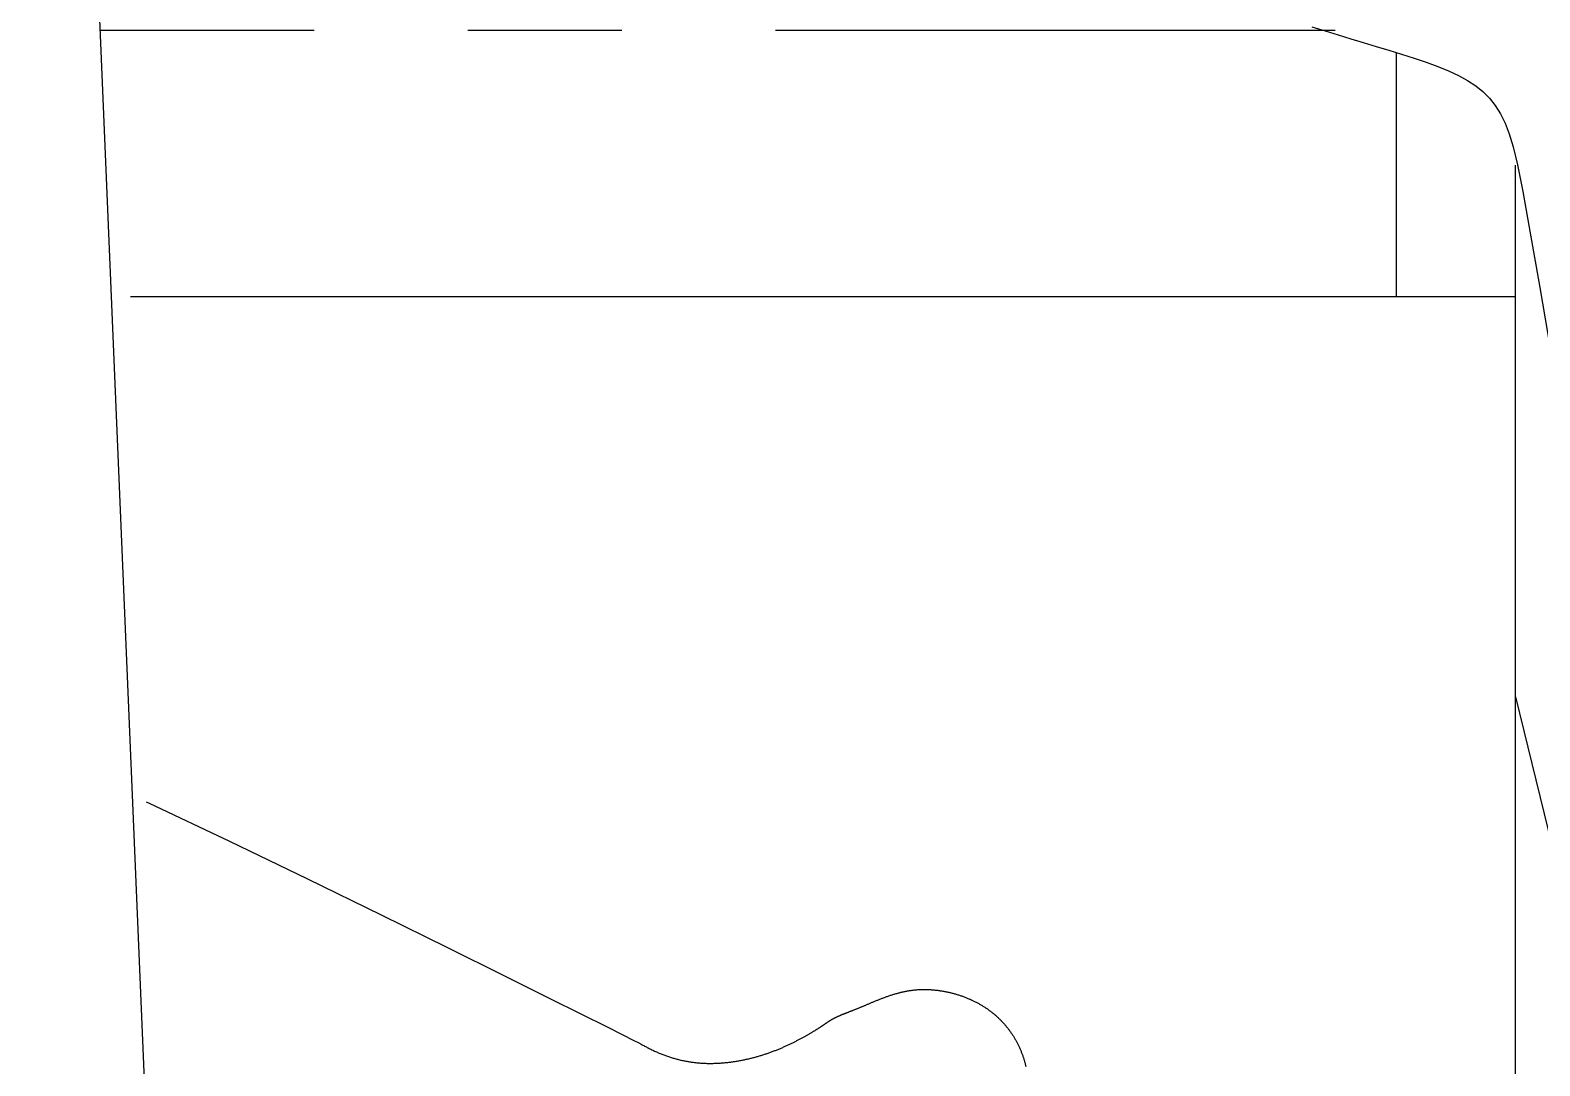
# Model space of a CAD drawing. Header units: millimetres. Extents: x -3204.52 to -3202.33, y 1775.89 to 1776.94.
# Drawn here: x -3203.6768 to -3203.6224, y 1776.1927 to 1776.2301 of the extents above; entities that cross this region are included whole.
import ezdxf

# ---------------------------------------------------------------- set-up
doc = ezdxf.new("R2010")
doc.units = ezdxf.units.MM
doc.header["$LTSCALE"] = 10
doc.layers.add('Veículos', color=2, linetype='Continuous')

msp = doc.modelspace()

# ---------------------------------------------------------------- linework, layer by layer
at = {"layer": 'Veículos'}
for p, q in [((-3203.674282907717, 1776.230080213209), (-3203.666568772458, 1776.230080213209)), ((-3203.661038922234, 1776.230080213209), (-3203.655487714587, 1776.230080213209)), ((-3203.649935839023, 1776.230080213209), (-3203.629769015692, 1776.230080213209)), ((-3203.630608959254, 1776.230205989642), (-3203.630126625768, 1776.230055423806)), ((-3203.630126625768, 1776.230055423806), (-3203.629661279002, 1776.229911295464)), ((-3203.629661279002, 1776.229911295464), (-3203.629204872616, 1776.229771458785)), ((-3203.629204872616, 1776.229771458785), (-3203.628749360269, 1776.229633767937)), ((-3203.628749360269, 1776.229633767937), (-3203.628288930712, 1776.229496255909)), ((-3203.628288930712, 1776.229496255909), (-3203.627826713079, 1776.229357670965)), ((-3203.627826713079, 1776.229357670965), (-3203.627368071599, 1776.229216940189)), ((-3203.627570700016, 1776.229275650748), (-3203.627570700016, 1776.220458123108)), ((-3203.627368071599, 1776.229216940189), (-3203.626918370497, 1776.229072990666)), ((-3203.626918370497, 1776.229072990666), (-3203.626482974004, 1776.228924749481)), ((-3203.626482974004, 1776.228924749481), (-3203.626067246346, 1776.228771143717)), ((-3203.626067246346, 1776.228771143717), (-3203.625676551751, 1776.228611100459)), ((-3203.625676551751, 1776.228611100459), (-3203.625316254448, 1776.228443546791)), ((-3203.625316254448, 1776.228443546791), (-3203.624990377606, 1776.22826669452)), ((-3203.624990377606, 1776.22826669452), (-3203.62469758017, 1776.228075894345)), ((-3203.62469758017, 1776.228075894345), (-3203.624435180024, 1776.227865781688)), ((-3203.624435180024, 1776.227865781688), (-3203.624200495056, 1776.22763099197)), ((-3203.624200495056, 1776.22763099197), (-3203.623990843151, 1776.227366160612)), ((-3203.623990843151, 1776.227366160612), (-3203.623803542196, 1776.227065923036)), ((-3203.623803542196, 1776.227065923036), (-3203.623635910076, 1776.226724914664)), ((-3203.623635910076, 1776.226724914664), (-3203.623485264677, 1776.226337770916)), ((-3203.623485264677, 1776.226337770916), (-3203.623344883293, 1776.225877379103)), ((-3203.623344883293, 1776.225877379103), (-3203.623191880843, 1776.225229634086)), ((-3203.623261450646, 1776.09372109699), (-3203.623261450646, 1776.225213899678)), ((-3203.623191880843, 1776.225229634086), (-3203.622999331657, 1776.224258682612)), ((-3203.622999331657, 1776.224258682612), (-3203.62274031006, 1776.22282867143)), ((-3203.62274031006, 1776.22282867143), (-3203.622387890381, 1776.22080374729)), ((-3203.622387890381, 1776.22080374729), (-3203.621915146947, 1776.21804805694)), ((-3203.623261450646, 1776.206043917937), (-3203.605313012047, 1776.132428437255)), ((-3203.672625036332, 1776.202255824526), (-3203.672519561542, 1776.202206997123)), ((-3203.672519561542, 1776.202206997123), (-3203.669632018384, 1776.200837157459)), ((-3203.669632018384, 1776.200837157459), (-3203.666814913497, 1776.199476458852)), ((-3203.666814913497, 1776.199476458852), (-3203.664163426484, 1776.198178606294)), ((-3203.664163426484, 1776.198178606294), (-3203.661772736948, 1776.196997304776)), ((-3203.661772736948, 1776.196997304776), (-3203.659738024495, 1776.195986259292)), ((-3203.659738024495, 1776.195986259292), (-3203.658129174256, 1776.195185543728)), ((-3203.658129174256, 1776.195185543728), (-3203.656914893491, 1776.194580707559)), ((-3203.646305701231, 1776.195083037865), (-3203.646280146585, 1776.195093459397)), ((-3203.646280146585, 1776.195093459397), (-3203.646254427827, 1776.195103878967)), ((-3203.646254427827, 1776.195103878967), (-3203.64622854725, 1776.195114289964)), ((-3203.64622854725, 1776.195114289964), (-3203.646202507146, 1776.19512468578)), ((-3203.646202507146, 1776.19512468578), (-3203.646176309809, 1776.195135059806)), ((-3203.646176309809, 1776.195135059806), (-3203.646149957531, 1776.195145405435)), ((-3203.646149957531, 1776.195145405435), (-3203.646123452604, 1776.195155716057)), ((-3203.646123452604, 1776.195155716057), (-3203.646096797323, 1776.195165985063)), ((-3203.646096797323, 1776.195165985063), (-3203.646069993978, 1776.195176205845)), ((-3203.646069993978, 1776.195176205845), (-3203.646043044864, 1776.195186371795)), ((-3203.646043044864, 1776.195186371795), (-3203.646015952273, 1776.195196476303)), ((-3203.646015952273, 1776.195196476303), (-3203.645988718498, 1776.19520651276)), ((-3203.645988718498, 1776.19520651276), (-3203.645961345831, 1776.195216474559)), ((-3203.645961345831, 1776.195216474559), (-3203.645933836566, 1776.19522635509)), ((-3203.645933836566, 1776.19522635509), (-3203.645906192995, 1776.195236147746)), ((-3203.645906192995, 1776.195236147746), (-3203.645878417411, 1776.195245845916)), ((-3203.645878417411, 1776.195245845916), (-3203.645850512106, 1776.195255442993)), ((-3203.645850512106, 1776.195255442993), (-3203.645822479374, 1776.195264932367)), ((-3203.645822479374, 1776.195264932367), (-3203.645794321506, 1776.195274307431)), ((-3203.645794321506, 1776.195274307431), (-3203.645766040798, 1776.195283561575)), ((-3203.645766040798, 1776.195283561575), (-3203.645737639539, 1776.195292688191)), ((-3203.645737639539, 1776.195292688191), (-3203.645709120025, 1776.19530168067)), ((-3203.645709120025, 1776.19530168067), (-3203.645680484547, 1776.195310532404)), ((-3203.645680484547, 1776.195310532404), (-3203.645651735397, 1776.195319236783)), ((-3203.645651735397, 1776.195319236783), (-3203.64562287487, 1776.195327787199)), ((-3203.64562287487, 1776.195327787199), (-3203.645593905258, 1776.195336177044)), ((-3203.645593905258, 1776.195336177044), (-3203.645564828852, 1776.195344399709)), ((-3203.645564828852, 1776.195344399709), (-3203.645535647947, 1776.195352448585)), ((-3203.645535647947, 1776.195352448585), (-3203.645506364835, 1776.195360317063)), ((-3203.645506364835, 1776.195360317063), (-3203.645476981809, 1776.195367998534)), ((-3203.645476981809, 1776.195367998534), (-3203.645447501162, 1776.195375486391)), ((-3203.645447501162, 1776.195375486391), (-3203.645417925186, 1776.195382774025)), ((-3203.645417925186, 1776.195382774025), (-3203.645388256174, 1776.195389854826)), ((-3203.645388256174, 1776.195389854826), (-3203.645358496418, 1776.195396722186)), ((-3203.645358496418, 1776.195396722186), (-3203.645328648213, 1776.195403369496)), ((-3203.645328648213, 1776.195403369496), (-3203.64529871385, 1776.195409790149)), ((-3203.64529871385, 1776.195409790149), (-3203.645268695622, 1776.195415977534)), ((-3203.645268695622, 1776.195415977534), (-3203.645238595854, 1776.19542192528)), ((-3203.645238595854, 1776.19542192528), (-3203.645208416994, 1776.195427627957)), ((-3203.645208416994, 1776.195427627957), (-3203.645178161522, 1776.195433080373)), ((-3203.645178161522, 1776.195433080373), (-3203.645147831919, 1776.195438277336)), ((-3203.645147831919, 1776.195438277336), (-3203.645117430665, 1776.195443213652)), ((-3203.645117430665, 1776.195443213652), (-3203.64508696024, 1776.195447884128)), ((-3203.64508696024, 1776.195447884128), (-3203.645056423125, 1776.195452283573)), ((-3203.645056423125, 1776.195452283573), (-3203.6450258218, 1776.195456406792)), ((-3203.6450258218, 1776.195456406792), (-3203.644995158869, 1776.195460249539)), ((-3203.644995158869, 1776.195460249539), (-3203.644964437439, 1776.195463811339)), ((-3203.644964437439, 1776.195463811339), (-3203.644933660738, 1776.195467092663)), ((-3203.644933660738, 1776.195467092663), (-3203.644902831998, 1776.195470093983)), ((-3203.644902831998, 1776.195470093983), (-3203.644871954449, 1776.19547281577)), ((-3203.644871954449, 1776.19547281577), (-3203.644841031321, 1776.195475258494)), ((-3203.644841031321, 1776.195475258494), (-3203.644810065842, 1776.195477422626)), ((-3203.644810065842, 1776.195477422626), (-3203.644779061245, 1776.195479308639)), ((-3203.644779061245, 1776.195479308639), (-3203.644748020789, 1776.195480917238)), ((-3203.644748020789, 1776.195480917238), (-3203.644716947862, 1776.195482250075)), ((-3203.644716947862, 1776.195482250075), (-3203.644685845881, 1776.195483309037)), ((-3203.644685845881, 1776.195483309037), (-3203.644654718263, 1776.19548409601)), ((-3203.644654718263, 1776.19548409601), (-3203.644623568427, 1776.195484612881)), ((-3203.644623568427, 1776.195484612881), (-3203.644592399789, 1776.195484861538)), ((-3203.644592399789, 1776.195484861538), (-3203.644561215768, 1776.195484843868)), ((-3203.644561215768, 1776.195484843868), (-3203.644530019781, 1776.195484561757)), ((-3203.644530019781, 1776.195484561757), (-3203.644498815245, 1776.195484017092)), ((-3203.644498815245, 1776.195484017092), (-3203.644467605578, 1776.195483211761)), ((-3203.644467605578, 1776.195483211761), (-3203.644436394197, 1776.19548214765)), ((-3203.644436394197, 1776.19548214765), (-3203.644405184521, 1776.195480826646)), ((-3203.644405184521, 1776.195480826646), (-3203.644373979967, 1776.195479250637)), ((-3203.644373979967, 1776.195479250637), (-3203.644342783952, 1776.195477421508)), ((-3203.644342783952, 1776.195477421508), (-3203.644311599894, 1776.195475341148)), ((-3203.644311599894, 1776.195475341148), (-3203.64428043121, 1776.195473011443)), ((-3203.64428043121, 1776.195473011443), (-3203.644249281318, 1776.19547043428)), ((-3203.644249281318, 1776.19547043428), (-3203.644218153637, 1776.195467611546)), ((-3203.644218153637, 1776.195467611546), (-3203.644187051582, 1776.195464545128)), ((-3203.644187051582, 1776.195464545128), (-3203.644155978572, 1776.195461236913)), ((-3203.644155978572, 1776.195461236913), (-3203.644124938024, 1776.195457688788)), ((-3203.644124938024, 1776.195457688788), (-3203.644093933356, 1776.19545390264)), ((-3203.644093933356, 1776.19545390264), (-3203.644062967986, 1776.195449880356)), ((-3203.644062967986, 1776.195449880356), (-3203.644032045331, 1776.195445623822)), ((-3203.644032045331, 1776.195445623822), (-3203.644001168808, 1776.195441134926)), ((-3203.644001168808, 1776.195441134926), (-3203.643970341836, 1776.195436415555)), ((-3203.643970341836, 1776.195436415555), (-3203.643939567832, 1776.195431467596)), ((-3203.643939567832, 1776.195431467596), (-3203.643908850213, 1776.195426292935)), ((-3203.643908850213, 1776.195426292935), (-3203.643878192397, 1776.19542089346)), ((-3203.643878192397, 1776.19542089346), (-3203.643847597801, 1776.195415271057)), ((-3203.643847597801, 1776.195415271057), (-3203.643817069843, 1776.195409427614)), ((-3203.643817069843, 1776.195409427614), (-3203.643786611941, 1776.195403365017)), ((-3203.643786611941, 1776.195403365017), (-3203.643756227513, 1776.195397085154)), ((-3203.643756227513, 1776.195397085154), (-3203.643725919975, 1776.195390589911)), ((-3203.643725919975, 1776.195390589911), (-3203.643695692746, 1776.195383881176)), ((-3203.643695692746, 1776.195383881176), (-3203.643665549243, 1776.195376960835)), ((-3203.643665549243, 1776.195376960835), (-3203.643635492883, 1776.195369830775)), ((-3203.643635492883, 1776.195369830775), (-3203.643605527084, 1776.195362492884)), ((-3203.643605527084, 1776.195362492884), (-3203.643575655264, 1776.195354949047)), ((-3203.643575655264, 1776.195354949047), (-3203.64354588084, 1776.195347201153)), ((-3203.64354588084, 1776.195347201153), (-3203.64351620723, 1776.195339251088)), ((-3203.64351620723, 1776.195339251088), (-3203.643486637852, 1776.195331100739)), ((-3203.643486637852, 1776.195331100739), (-3203.643457176123, 1776.195322751993)), ((-3203.643457176123, 1776.195322751993), (-3203.64342782546, 1776.195314206737)), ((-3203.64342782546, 1776.195314206737), (-3203.643398589281, 1776.195305466858)), ((-3203.643398589281, 1776.195305466858), (-3203.643369471004, 1776.195296534243)), ((-3203.643369471004, 1776.195296534243), (-3203.643340474046, 1776.195287410779)), ((-3203.643340474046, 1776.195287410779), (-3203.643311601826, 1776.195278098353)), ((-3203.643311601826, 1776.195278098353), (-3203.643282857669, 1776.195268598814)), ((-3203.643282857669, 1776.195268598814), (-3203.643254244543, 1776.195258913857)), ((-3203.643254244543, 1776.195258913857), (-3203.643225765324, 1776.195249045141)), ((-3203.643225765324, 1776.195249045141), (-3203.643197422889, 1776.195238994324)), ((-3203.643197422889, 1776.195238994324), (-3203.643169220113, 1776.195228763064)), ((-3203.643169220113, 1776.195228763064), (-3203.643141159872, 1776.195218353019)), ((-3203.643141159872, 1776.195218353019), (-3203.643113245043, 1776.195207765846)), ((-3203.643113245043, 1776.195207765846), (-3203.643085478504, 1776.195197003205)), ((-3203.643085478504, 1776.195197003205), (-3203.643057862767, 1776.195186066599)), ((-3203.643057862767, 1776.195186066599), (-3203.643030398906, 1776.195174956925)), ((-3203.643030398906, 1776.195174956925), (-3203.643003087631, 1776.195163674925)), ((-3203.643003087631, 1776.195163674925), (-3203.642975929654, 1776.195152221339)), ((-3203.642975929654, 1776.195152221339), (-3203.642948925686, 1776.195140596911)), ((-3203.642948925686, 1776.195140596911), (-3203.642922076437, 1776.195128802384)), ((-3203.642922076437, 1776.195128802384), (-3203.642895382618, 1776.195116838498)), ((-3203.642895382618, 1776.195116838498), (-3203.64286884494, 1776.195104705997)), ((-3203.64286884494, 1776.195104705997), (-3203.642842464025, 1776.195092405584)), ((-3203.642842464025, 1776.195092405584), (-3203.642816240133, 1776.195079937811)), ((-3203.656914893491, 1776.194580707559), (-3203.656038594991, 1776.194143669154)), ((-3203.647627112223, 1776.1945436323), (-3203.647614363933, 1776.194549073743)), ((-3203.647614363933, 1776.194549073743), (-3203.647601461318, 1776.194554536231)), ((-3203.647601461318, 1776.194554536231), (-3203.647588403263, 1776.194560021947)), ((-3203.647588403263, 1776.194560021947), (-3203.647575188656, 1776.194565533074)), ((-3203.647575188656, 1776.194565533074), (-3203.647561816384, 1776.194571071796)), ((-3203.647561816384, 1776.194571071796), (-3203.647548285335, 1776.194576640295)), ((-3203.647548285335, 1776.194576640295), (-3203.647534594395, 1776.194582240756)), ((-3203.647534594395, 1776.194582240756), (-3203.647520742453, 1776.194587875362)), ((-3203.647520742453, 1776.194587875362), (-3203.647506728394, 1776.194593546295)), ((-3203.647506728394, 1776.194593546295), (-3203.647492551106, 1776.194599255739)), ((-3203.647492551106, 1776.194599255739), (-3203.647478209477, 1776.194605005878)), ((-3203.647478209477, 1776.194605005878), (-3203.647463702392, 1776.194610798894)), ((-3203.647463702392, 1776.194610798894), (-3203.647449028741, 1776.194616636972)), ((-3203.647449028741, 1776.194616636972), (-3203.647434187409, 1776.194622522294)), ((-3203.647434187409, 1776.194622522294), (-3203.647419177284, 1776.194628457044)), ((-3203.647419177284, 1776.194628457044), (-3203.647403997253, 1776.194634443405)), ((-3203.647403997253, 1776.194634443405), (-3203.647388646204, 1776.194640483559)), ((-3203.647388646204, 1776.194640483559), (-3203.647373123023, 1776.194646579692)), ((-3203.647373123023, 1776.194646579692), (-3203.647357426597, 1776.194652733985)), ((-3203.647357426597, 1776.194652733985), (-3203.647341555815, 1776.194658948623)), ((-3203.647341555815, 1776.194658948623), (-3203.647325509563, 1776.194665225788)), ((-3203.647325509563, 1776.194665225788), (-3203.647309286727, 1776.194671567664)), ((-3203.647309286727, 1776.194671567664), (-3203.647292886196, 1776.194677976434)), ((-3203.647292886196, 1776.194677976434), (-3203.647276306857, 1776.194684454281)), ((-3203.647276306857, 1776.194684454281), (-3203.647259547596, 1776.194691003389)), ((-3203.647259547596, 1776.194691003389), (-3203.647242607301, 1776.194697625941)), ((-3203.647242607301, 1776.194697625941), (-3203.64722548486, 1776.194704324121)), ((-3203.64722548486, 1776.194704324121), (-3203.647208179158, 1776.194711100111)), ((-3203.647208179158, 1776.194711100111), (-3203.647190689084, 1776.194717956095)), ((-3203.647190689084, 1776.194717956095), (-3203.647173013524, 1776.194724894256)), ((-3203.647173013524, 1776.194724894256), (-3203.647155151366, 1776.194731916778)), ((-3203.647155151366, 1776.194731916778), (-3203.647137101498, 1776.194739025844)), ((-3203.647137101498, 1776.194739025844), (-3203.647118862805, 1776.194746223637)), ((-3203.647118862805, 1776.194746223637), (-3203.647100434175, 1776.19475351234)), ((-3203.647100434175, 1776.19475351234), (-3203.647081814496, 1776.194760894137)), ((-3203.647081814496, 1776.194760894137), (-3203.647063002655, 1776.194768371211)), ((-3203.647063002655, 1776.194768371211), (-3203.647043997538, 1776.194775945746)), ((-3203.647043997538, 1776.194775945746), (-3203.647024798033, 1776.194783619924)), ((-3203.647024798033, 1776.194783619924), (-3203.647005403028, 1776.19479139593)), ((-3203.647005403028, 1776.19479139593), (-3203.646985811408, 1776.194799275945)), ((-3203.646985811408, 1776.194799275945), (-3203.646966022063, 1776.194807262154)), ((-3203.646966022063, 1776.194807262154), (-3203.646946033878, 1776.19481535674)), ((-3203.646946033878, 1776.19481535674), (-3203.64692584574, 1776.194823561887)), ((-3203.64692584574, 1776.194823561887), (-3203.646905456633, 1776.194831879532)), ((-3203.646905456633, 1776.194831879532), (-3203.646884865915, 1776.19484031064)), ((-3203.646884865915, 1776.19484031064), (-3203.646864073042, 1776.194848855926)), ((-3203.646864073042, 1776.194848855926), (-3203.646843077468, 1776.19485751611)), ((-3203.646843077468, 1776.19485751611), (-3203.646821878648, 1776.19486629191)), ((-3203.646821878648, 1776.19486629191), (-3203.646800476037, 1776.194875184043)), ((-3203.646800476037, 1776.194875184043), (-3203.64677886909, 1776.194884193227)), ((-3203.64677886909, 1776.194884193227), (-3203.646757057261, 1776.194893320181)), ((-3203.646757057261, 1776.194893320181), (-3203.646735040384, 1776.194902564645)), ((-3203.646735040384, 1776.194902564645), (-3203.646712819805, 1776.194911922453)), ((-3203.646712819805, 1776.194911922453), (-3203.64669039725, 1776.194921388462)), ((-3203.64669039725, 1776.194921388462), (-3203.646667774443, 1776.194930957528)), ((-3203.646667774443, 1776.194930957528), (-3203.646644953111, 1776.194940624508)), ((-3203.646644953111, 1776.194940624508), (-3203.646621934978, 1776.194950384258)), ((-3203.646621934978, 1776.194950384258), (-3203.646598721768, 1776.194960231637)), ((-3203.646598721768, 1776.194960231637), (-3203.646575315209, 1776.194970161498)), ((-3203.646575315209, 1776.194970161498), (-3203.646551717118, 1776.194980168457)), ((-3203.646551717118, 1776.194980168457), (-3203.646527929695, 1776.194990246147)), ((-3203.646527929695, 1776.194990246147), (-3203.646503955232, 1776.19500038796)), ((-3203.646503955232, 1776.19500038796), (-3203.646479796023, 1776.195010587288)), ((-3203.646479796023, 1776.195010587288), (-3203.646455454359, 1776.195020837522)), ((-3203.646455454359, 1776.195020837522), (-3203.646430932533, 1776.195031132054)), ((-3203.646430932533, 1776.195031132054), (-3203.646406232839, 1776.195041464273)), ((-3203.646406232839, 1776.195041464273), (-3203.646381357569, 1776.195051827573)), ((-3203.646381357569, 1776.195051827573), (-3203.646356309016, 1776.195062215344)), ((-3203.646356309016, 1776.195062215344), (-3203.646331089472, 1776.195072620977)), ((-3203.646331089472, 1776.195072620977), (-3203.646305701231, 1776.195083037865)), ((-3203.642816240133, 1776.195079937811), (-3203.642790173431, 1776.195067303191)), ((-3203.642790173431, 1776.195067303191), (-3203.642764264092, 1776.195054502238)), ((-3203.642764264092, 1776.195054502238), (-3203.642738512283, 1776.195041535464)), ((-3203.642738512283, 1776.195041535464), (-3203.642712918175, 1776.195028403382)), ((-3203.642712918175, 1776.195028403382), (-3203.642687481938, 1776.195015106507)), ((-3203.642687481938, 1776.195015106507), (-3203.642662203741, 1776.195001645351)), ((-3203.642662203741, 1776.195001645351), (-3203.642637083753, 1776.194988020428)), ((-3203.642637083753, 1776.194988020428), (-3203.642612122145, 1776.19497423225)), ((-3203.642612122145, 1776.19497423225), (-3203.642587319086, 1776.194960281332)), ((-3203.642587319086, 1776.194960281332), (-3203.642562674746, 1776.194946168186)), ((-3203.642562674746, 1776.194946168186), (-3203.642538189295, 1776.194931893326)), ((-3203.642538189295, 1776.194931893326), (-3203.642513862901, 1776.194917457264)), ((-3203.642513862901, 1776.194917457264), (-3203.642489695736, 1776.194902860515)), ((-3203.642489695736, 1776.194902860515), (-3203.642465687967, 1776.194888103591)), ((-3203.642465687967, 1776.194888103591), (-3203.642441839766, 1776.194873187005)), ((-3203.642441839766, 1776.194873187005), (-3203.642418151302, 1776.194858111272)), ((-3203.642418151302, 1776.194858111272), (-3203.642394622745, 1776.194842876903)), ((-3203.642394622745, 1776.194842876903), (-3203.642371254263, 1776.194827484413)), ((-3203.642371254263, 1776.194827484413), (-3203.642348046028, 1776.194811934315)), ((-3203.642348046028, 1776.194811934315), (-3203.642324998208, 1776.194796227121)), ((-3203.642324998208, 1776.194796227121), (-3203.642302110973, 1776.194780363346)), ((-3203.642302110973, 1776.194780363346), (-3203.642279384493, 1776.194764343502)), ((-3203.642279384493, 1776.194764343502), (-3203.642256818937, 1776.194748168102)), ((-3203.642256818937, 1776.194748168102), (-3203.642234414476, 1776.194731837661)), ((-3203.642234414476, 1776.194731837661), (-3203.642212171279, 1776.194715352691)), ((-3203.642212171279, 1776.194715352691), (-3203.642190089515, 1776.194698713705)), ((-3203.642190089515, 1776.194698713705), (-3203.642168169355, 1776.194681921217)), ((-3203.642168169355, 1776.194681921217), (-3203.642146410967, 1776.19466497574)), ((-3203.642146410967, 1776.19466497574), (-3203.642124814522, 1776.194647877787)), ((-3203.642124814522, 1776.194647877787), (-3203.642103380189, 1776.194630627871)), ((-3203.642103380189, 1776.194630627871), (-3203.642082108138, 1776.194613226506)), ((-3203.642082108138, 1776.194613226506), (-3203.642060998538, 1776.194595674205)), ((-3203.642060998538, 1776.194595674205), (-3203.64204005156, 1776.194577971482)), ((-3203.64204005156, 1776.194577971482), (-3203.642019267373, 1776.194560118848)), ((-3203.642019267373, 1776.194560118848), (-3203.641998646146, 1776.194542116819)), ((-3203.656038594991, 1776.194143669154), (-3203.655443691544, 1776.193846346883)), ((-3203.648532925053, 1776.19399752253), (-3203.648516003055, 1776.194008000107)), ((-3203.648516003055, 1776.194008000107), (-3203.648499382201, 1776.194018344146)), ((-3203.648499382201, 1776.194018344146), (-3203.648483062859, 1776.194028552293)), ((-3203.648483062859, 1776.194028552293), (-3203.648467040793, 1776.194038624944)), ((-3203.648467040793, 1776.194038624944), (-3203.648451310616, 1776.194048563185)), ((-3203.648451310616, 1776.194048563185), (-3203.648435866943, 1776.194058368097)), ((-3203.648435866943, 1776.194058368097), (-3203.648420704387, 1776.194068040765)), ((-3203.648420704387, 1776.194068040765), (-3203.648405817561, 1776.194077582272)), ((-3203.648405817561, 1776.194077582272), (-3203.648391201079, 1776.194086993701)), ((-3203.648391201079, 1776.194086993701), (-3203.648376849555, 1776.194096276137)), ((-3203.648376849555, 1776.194096276137), (-3203.648362757314, 1776.194105430833)), ((-3203.648362757314, 1776.194105430833), (-3203.648348917532, 1776.194114459734)), ((-3203.648348917532, 1776.194114459734), (-3203.648335323095, 1776.194123364952)), ((-3203.648335323095, 1776.194123364952), (-3203.648321966892, 1776.194132148601)), ((-3203.648321966892, 1776.194132148601), (-3203.648308841808, 1776.194140812797)), ((-3203.648308841808, 1776.194140812797), (-3203.648295940731, 1776.194149359653)), ((-3203.648295940731, 1776.194149359653), (-3203.648283256548, 1776.194157791282)), ((-3203.648283256548, 1776.194157791282), (-3203.648270782147, 1776.1941661098)), ((-3203.648270782147, 1776.1941661098), (-3203.648258510415, 1776.19417431732)), ((-3203.648258510415, 1776.19417431732), (-3203.648246434238, 1776.194182415956)), ((-3203.648246434238, 1776.194182415956), (-3203.648234546505, 1776.194190407823)), ((-3203.648234546505, 1776.194190407823), (-3203.648222840102, 1776.194198295034)), ((-3203.648222840102, 1776.194198295034), (-3203.648211307916, 1776.194206079703)), ((-3203.648211307916, 1776.194206079703), (-3203.648199942834, 1776.194213763946)), ((-3203.648199942834, 1776.194213763946), (-3203.648188737745, 1776.194221349875)), ((-3203.648188737745, 1776.194221349875), (-3203.648177685534, 1776.194228839605)), ((-3203.648177685534, 1776.194228839605), (-3203.648166779089, 1776.194236235249)), ((-3203.648166779089, 1776.194236235249), (-3203.648156011298, 1776.194243538923)), ((-3203.648156011298, 1776.194243538923), (-3203.648145375048, 1776.19425075274)), ((-3203.648145375048, 1776.19425075274), (-3203.648134863224, 1776.194257878814)), ((-3203.648134863224, 1776.194257878814), (-3203.648124468716, 1776.194264919259)), ((-3203.648124468716, 1776.194264919259), (-3203.648114184409, 1776.19427187619)), ((-3203.648114184409, 1776.19427187619), (-3203.648104003192, 1776.19427875172)), ((-3203.648104003192, 1776.19427875172), (-3203.648093917951, 1776.194285547964)), ((-3203.648093917951, 1776.194285547964), (-3203.648083921573, 1776.194292267035)), ((-3203.648083921573, 1776.194292267035), (-3203.648074006946, 1776.194298911048)), ((-3203.648074006946, 1776.194298911048), (-3203.648064166958, 1776.194305482117)), ((-3203.648064166958, 1776.194305482117), (-3203.648054394494, 1776.194311982355)), ((-3203.648054394494, 1776.194311982355), (-3203.648044682442, 1776.194318413878)), ((-3203.648044682442, 1776.194318413878), (-3203.64803502369, 1776.194324778799)), ((-3203.64803502369, 1776.194324778799), (-3203.648025411124, 1776.194331079231)), ((-3203.648025411124, 1776.194331079231), (-3203.648015837633, 1776.194337317291)), ((-3203.648015837633, 1776.194337317291), (-3203.648006296102, 1776.19434349509)), ((-3203.648006296102, 1776.19434349509), (-3203.647996779419, 1776.194349614743)), ((-3203.647996779419, 1776.194349614743), (-3203.647987280471, 1776.194355678366)), ((-3203.647987280471, 1776.194355678366), (-3203.647977792147, 1776.194361688071)), ((-3203.647977792147, 1776.194361688071), (-3203.647968307331, 1776.194367645972)), ((-3203.647968307331, 1776.194367645972), (-3203.647958818913, 1776.194373554184)), ((-3203.647958818913, 1776.194373554184), (-3203.647949319778, 1776.194379414821)), ((-3203.647949319778, 1776.194379414821), (-3203.647939802815, 1776.194385229997)), ((-3203.647939802815, 1776.194385229997), (-3203.64793026091, 1776.194391001826)), ((-3203.64793026091, 1776.194391001826), (-3203.647920686951, 1776.194396732422)), ((-3203.647920686951, 1776.194396732422), (-3203.647911073825, 1776.194402423899)), ((-3203.647911073825, 1776.194402423899), (-3203.647901414418, 1776.194408078372)), ((-3203.647901414418, 1776.194408078372), (-3203.647891701618, 1776.194413697954)), ((-3203.647891701618, 1776.194413697954), (-3203.647881928313, 1776.194419284759)), ((-3203.647881928313, 1776.194419284759), (-3203.647872087389, 1776.194424840902)), ((-3203.647872087389, 1776.194424840902), (-3203.647862171734, 1776.194430368497)), ((-3203.647862171734, 1776.194430368497), (-3203.647852174402, 1776.194435869659)), ((-3203.647852174402, 1776.194435869659), (-3203.647842089112, 1776.194441346512)), ((-3203.647842089112, 1776.194441346512), (-3203.647831909753, 1776.194446801183)), ((-3203.647831909753, 1776.194446801183), (-3203.64782163021, 1776.194452235796)), ((-3203.64782163021, 1776.194452235796), (-3203.647811244373, 1776.194457652477)), ((-3203.647811244373, 1776.194457652477), (-3203.647800746127, 1776.194463053352)), ((-3203.647800746127, 1776.194463053352), (-3203.64779012936, 1776.194468440547)), ((-3203.64779012936, 1776.194468440547), (-3203.647779387959, 1776.194473816186)), ((-3203.647779387959, 1776.194473816186), (-3203.647768516478, 1776.194479182404)), ((-3203.647768516478, 1776.194479182404), (-3203.647757512137, 1776.194484541365)), ((-3203.647757512137, 1776.194484541365), (-3203.647746372824, 1776.194489895239)), ((-3203.647746372824, 1776.194489895239), (-3203.647735096426, 1776.1944952462)), ((-3203.647735096426, 1776.1944952462), (-3203.64772368083, 1776.194500596419)), ((-3203.64772368083, 1776.194500596419), (-3203.647712123922, 1776.194505948067)), ((-3203.647712123922, 1776.194505948067), (-3203.647700423591, 1776.194511303316)), ((-3203.647700423591, 1776.194511303316), (-3203.647688577724, 1776.194516664339)), ((-3203.647688577724, 1776.194516664339), (-3203.647676584374, 1776.194522033308)), ((-3203.647676584374, 1776.194522033308), (-3203.647664442261, 1776.194527412405)), ((-3203.647664442261, 1776.194527412405), (-3203.647652150274, 1776.194532803814)), ((-3203.647652150274, 1776.194532803814), (-3203.647639707298, 1776.194538209718)), ((-3203.647639707298, 1776.194538209718), (-3203.647627112223, 1776.1945436323)), ((-3203.641998646146, 1776.194542116819), (-3203.64197818805, 1776.194523965906)), ((-3203.64197818805, 1776.194523965906), (-3203.641957893254, 1776.194505666624)), ((-3203.641957893254, 1776.194505666624), (-3203.641937761927, 1776.194487219485)), ((-3203.641937761927, 1776.194487219485), (-3203.64191779424, 1776.194468625003)), ((-3203.64191779424, 1776.194468625003), (-3203.641897990361, 1776.194449883691)), ((-3203.641897990361, 1776.194449883691), (-3203.641878350461, 1776.194430996062)), ((-3203.641878350461, 1776.194430996062), (-3203.641858874709, 1776.194411962629)), ((-3203.641858874709, 1776.194411962629), (-3203.641839563276, 1776.194392783907)), ((-3203.641839563276, 1776.194392783907), (-3203.64182041633, 1776.194373460407)), ((-3203.64182041633, 1776.194373460407), (-3203.641801434041, 1776.194353992644)), ((-3203.641801434041, 1776.194353992644), (-3203.641782616579, 1776.19433438113)), ((-3203.641782616579, 1776.19433438113), (-3203.641763964123, 1776.194314626372)), ((-3203.641763964123, 1776.194314626372), (-3203.641745476883, 1776.194294728847)), ((-3203.641745476883, 1776.194294728847), (-3203.641727155082, 1776.194274689026)), ((-3203.641727155082, 1776.194274689026), (-3203.641708998939, 1776.19425450738)), ((-3203.641708998939, 1776.19425450738), (-3203.641691008675, 1776.19423418438)), ((-3203.641691008675, 1776.19423418438), (-3203.64167318451, 1776.194213720496)), ((-3203.64167318451, 1776.194213720496), (-3203.641655526666, 1776.194193116198)), ((-3203.641655526666, 1776.194193116198), (-3203.641638035362, 1776.194172371958)), ((-3203.641638035362, 1776.194172371958), (-3203.641620710854, 1776.194151488218)), ((-3203.641620710854, 1776.194151488218), (-3203.641603553531, 1776.194130465306)), ((-3203.641603553531, 1776.194130465306), (-3203.641586563819, 1776.194109303523)), ((-3203.641586563819, 1776.194109303523), (-3203.64156974214, 1776.19408800317)), ((-3203.64156974214, 1776.19408800317), (-3203.641553088919, 1776.194066564545)), ((-3203.641553088919, 1776.194066564545), (-3203.641536604582, 1776.194044987951)), ((-3203.641536604582, 1776.194044987951), (-3203.64152028955, 1776.194023273686)), ((-3203.64152028955, 1776.194023273686), (-3203.641504144251, 1776.194001422052)), ((-3203.655443691544, 1776.193846346883), (-3203.65507359594, 1776.193660659115)), ((-3203.65507359594, 1776.193660659115), (-3203.654871720969, 1776.19355852422)), ((-3203.654871720969, 1776.19355852422), (-3203.654781479421, 1776.193511860567)), ((-3203.654781479421, 1776.193511860567), (-3203.654746284084, 1776.193492586527)), ((-3203.654746284084, 1776.193492586527), (-3203.654719009371, 1776.19347731952)), ((-3203.654719009371, 1776.19347731952), (-3203.654690376178, 1776.193461473168)), ((-3203.654690376178, 1776.193461473168), (-3203.654660567024, 1776.193445160146)), ((-3203.649564396484, 1776.193447281868), (-3203.649536774954, 1776.193459859682)), ((-3203.649536774954, 1776.193459859682), (-3203.649509320601, 1776.193472479867)), ((-3203.649509320601, 1776.193472479867), (-3203.649482036671, 1776.193485138354)), ((-3203.649482036671, 1776.193485138354), (-3203.649454926407, 1776.193497831072)), ((-3203.649454926407, 1776.193497831072), (-3203.649427993057, 1776.193510553954)), ((-3203.649427993057, 1776.193510553954), (-3203.649401239864, 1776.193523302928)), ((-3203.649401239864, 1776.193523302928), (-3203.649374670077, 1776.193536073926)), ((-3203.649374670077, 1776.193536073926), (-3203.649348286939, 1776.193548862879)), ((-3203.649348286939, 1776.193548862879), (-3203.649322093697, 1776.193561665716)), ((-3203.649322093697, 1776.193561665716), (-3203.649296093595, 1776.193574478369)), ((-3203.649296093595, 1776.193574478369), (-3203.64927028988, 1776.193587296768)), ((-3203.64927028988, 1776.193587296768), (-3203.649244685798, 1776.193600116844)), ((-3203.649244685798, 1776.193600116844), (-3203.649219284594, 1776.193612934526)), ((-3203.649219284594, 1776.193612934526), (-3203.649194089512, 1776.193625745747)), ((-3203.649194089512, 1776.193625745747), (-3203.6491691038, 1776.193638546436)), ((-3203.6491691038, 1776.193638546436), (-3203.649144330702, 1776.193651332523)), ((-3203.649144330702, 1776.193651332523), (-3203.649119773465, 1776.19366409994)), ((-3203.649119773465, 1776.19366409994), (-3203.649095435333, 1776.193676844617)), ((-3203.649095435333, 1776.193676844617), (-3203.649071319554, 1776.193689562484)), ((-3203.649071319554, 1776.193689562484), (-3203.649047429371, 1776.193702249473)), ((-3203.649047429371, 1776.193702249473), (-3203.64902376803, 1776.193714901513)), ((-3203.64902376803, 1776.193714901513), (-3203.649000338778, 1776.193727514535)), ((-3203.649000338778, 1776.193727514535), (-3203.64897714486, 1776.19374008447)), ((-3203.64897714486, 1776.19374008447), (-3203.64895418952, 1776.193752607248)), ((-3203.64895418952, 1776.193752607248), (-3203.648931476007, 1776.193765078801)), ((-3203.648931476007, 1776.193765078801), (-3203.648909007563, 1776.193777495057)), ((-3203.648909007563, 1776.193777495057), (-3203.648886787436, 1776.193789851949)), ((-3203.648886787436, 1776.193789851949), (-3203.648864818871, 1776.193802145407)), ((-3203.648864818871, 1776.193802145407), (-3203.648843105113, 1776.19381437136)), ((-3203.648843105113, 1776.19381437136), (-3203.648821649408, 1776.19382652574)), ((-3203.648821649408, 1776.19382652574), (-3203.648800455001, 1776.193838604478)), ((-3203.648800455001, 1776.193838604478), (-3203.648779525139, 1776.193850603503)), ((-3203.648779525139, 1776.193850603503), (-3203.648758863067, 1776.193862518746)), ((-3203.648758863067, 1776.193862518746), (-3203.64873847203, 1776.193874346139)), ((-3203.64873847203, 1776.193874346139), (-3203.648718355274, 1776.193886081611)), ((-3203.648718355274, 1776.193886081611), (-3203.648698516045, 1776.193897721093)), ((-3203.648698516045, 1776.193897721093), (-3203.648678957588, 1776.193909260516)), ((-3203.648678957588, 1776.193909260516), (-3203.648659683149, 1776.19392069581)), ((-3203.648659683149, 1776.19392069581), (-3203.648640695973, 1776.193932022906)), ((-3203.648640695973, 1776.193932022906), (-3203.648621999018, 1776.193943237906)), ((-3203.648621999018, 1776.193943237906), (-3203.648603594092, 1776.193954337599)), ((-3203.648603594092, 1776.193954337599), (-3203.648585482713, 1776.193965318947)), ((-3203.648585482713, 1776.193965318947), (-3203.648567666401, 1776.19397617891)), ((-3203.648567666401, 1776.19397617891), (-3203.648550146674, 1776.193986914451)), ((-3203.648550146674, 1776.193986914451), (-3203.648532925053, 1776.19399752253)), ((-3203.641504144251, 1776.194001422052), (-3203.641488169115, 1776.193979433342)), ((-3203.641488169115, 1776.193979433342), (-3203.641472364609, 1776.193957307821)), ((-3203.641472364609, 1776.193957307821), (-3203.641456731209, 1776.193935045746)), ((-3203.641456731209, 1776.193935045746), (-3203.641441269391, 1776.193912647375)), ((-3203.641441269391, 1776.193912647375), (-3203.641425979628, 1776.193890112965)), ((-3203.641425979628, 1776.193890112965), (-3203.641410862396, 1776.193867442776)), ((-3203.641410862396, 1776.193867442776), (-3203.641395918171, 1776.193844637063)), ((-3203.641395918171, 1776.193844637063), (-3203.641381147427, 1776.193821696086)), ((-3203.641381147427, 1776.193821696086), (-3203.64136655064, 1776.193798620102)), ((-3203.64136655064, 1776.193798620102), (-3203.641352128284, 1776.193775409368)), ((-3203.641352128284, 1776.193775409368), (-3203.641337880836, 1776.193752064143)), ((-3203.641337880836, 1776.193752064143), (-3203.64132380877, 1776.193728584683)), ((-3203.64132380877, 1776.193728584683), (-3203.641309912561, 1776.193704971248)), ((-3203.641309912561, 1776.193704971248), (-3203.641296192684, 1776.193681224094)), ((-3203.641296192684, 1776.193681224094), (-3203.641282649615, 1776.19365734348)), ((-3203.641282649615, 1776.19365734348), (-3203.64126928383, 1776.193633329663)), ((-3203.64126928383, 1776.193633329663), (-3203.641256095802, 1776.1936091829)), ((-3203.641256095802, 1776.1936091829), (-3203.641243086007, 1776.193584903451)), ((-3203.641243086007, 1776.193584903451), (-3203.641230254921, 1776.193560491571)), ((-3203.641230254921, 1776.193560491571), (-3203.641217603018, 1776.19353594752)), ((-3203.641217603018, 1776.19353594752), (-3203.641205130773, 1776.193511271555)), ((-3203.641205130773, 1776.193511271555), (-3203.641192838663, 1776.193486463933)), ((-3203.641192838663, 1776.193486463933), (-3203.641180727162, 1776.193461524913)), ((-3203.641180727162, 1776.193461524913), (-3203.641168796744, 1776.193436454752)), ((-3203.654660567024, 1776.193445160146), (-3203.654629764426, 1776.193428493129)), ((-3203.654629764426, 1776.193428493129), (-3203.654598150903, 1776.193411584789)), ((-3203.654598150903, 1776.193411584789), (-3203.654565908975, 1776.193394547802)), ((-3203.654565908975, 1776.193394547802), (-3203.654533221159, 1776.193377494842)), ((-3203.654533221159, 1776.193377494842), (-3203.654500269972, 1776.193360538582)), ((-3203.654500269972, 1776.193360538582), (-3203.654467209288, 1776.193343774446)), ((-3203.654467209288, 1776.193343774446), (-3203.654434078386, 1776.193327228851)), ((-3203.654434078386, 1776.193327228851), (-3203.6544008879, 1776.193310910964)), ((-3203.6544008879, 1776.193310910964), (-3203.654367648466, 1776.193294829951)), ((-3203.654367648466, 1776.193294829951), (-3203.654334370716, 1776.19327899498)), ((-3203.654334370716, 1776.19327899498), (-3203.654301065285, 1776.193263415216)), ((-3203.654301065285, 1776.193263415216), (-3203.654267742806, 1776.193248099827)), ((-3203.654267742806, 1776.193248099827), (-3203.654234413914, 1776.193233057979)), ((-3203.654234413914, 1776.193233057979), (-3203.654201087751, 1776.19321829741)), ((-3203.654201087751, 1776.19321829741), (-3203.654167767493, 1776.193203820151)), ((-3203.654167767493, 1776.193203820151), (-3203.654134454823, 1776.1931896268)), ((-3203.654134454823, 1776.1931896268), (-3203.654101151427, 1776.193175717961)), ((-3203.654101151427, 1776.193175717961), (-3203.654067858988, 1776.193162094234)), ((-3203.654067858988, 1776.193162094234), (-3203.654034579191, 1776.193148756219)), ((-3203.654034579191, 1776.193148756219), (-3203.65400131372, 1776.193135704519)), ((-3203.65400131372, 1776.193135704519), (-3203.653968064259, 1776.193122939733)), ((-3203.653968064259, 1776.193122939733), (-3203.653934832119, 1776.193110462108)), ((-3203.653934832119, 1776.193110462108), (-3203.653901617121, 1776.193098270457)), ((-3203.653901617121, 1776.193098270457), (-3203.65386841871, 1776.193086363242)), ((-3203.65386841871, 1776.193086363242), (-3203.653835236335, 1776.193074738923)), ((-3203.653835236335, 1776.193074738923), (-3203.653802069441, 1776.193063395958)), ((-3203.653802069441, 1776.193063395958), (-3203.653768917475, 1776.193052332809)), ((-3203.653768917475, 1776.193052332809), (-3203.653735779884, 1776.193041547933)), ((-3203.653735779884, 1776.193041547933), (-3203.653702656115, 1776.193031039792)), ((-3203.653702656115, 1776.193031039792), (-3203.653669545615, 1776.193020806844)), ((-3203.653669545615, 1776.193020806844), (-3203.653636447831, 1776.193010847549)), ((-3203.653636447831, 1776.193010847549), (-3203.653603362208, 1776.193001160368)), ((-3203.653603362208, 1776.193001160368), (-3203.653570288195, 1776.192991743759)), ((-3203.653570288195, 1776.192991743759), (-3203.653537225237, 1776.192982596183)), ((-3203.653537225237, 1776.192982596183), (-3203.653504172783, 1776.192973716099)), ((-3203.653504172783, 1776.192973716099), (-3203.653471130278, 1776.192965101967)), ((-3203.653471130278, 1776.192965101967), (-3203.653438097169, 1776.192956752246)), ((-3203.653438097169, 1776.192956752246), (-3203.653405072903, 1776.192948665397)), ((-3203.653405072903, 1776.192948665397), (-3203.653372056927, 1776.192940839878)), ((-3203.653372056927, 1776.192940839878), (-3203.653339048688, 1776.192933274151)), ((-3203.653339048688, 1776.192933274151), (-3203.653306047632, 1776.192925966673)), ((-3203.653306047632, 1776.192925966673), (-3203.653273053206, 1776.192918915906)), ((-3203.653273053206, 1776.192918915906), (-3203.653240064858, 1776.192912120308)), ((-3203.651291661287, 1776.192907975267), (-3203.651258851375, 1776.192913738998)), ((-3203.651258851375, 1776.192913738998), (-3203.651226077756, 1776.192919669198)), ((-3203.651226077756, 1776.192919669198), (-3203.651193342338, 1776.192925764528)), ((-3203.651193342338, 1776.192925764528), (-3203.651160647028, 1776.19293202365)), ((-3203.651160647028, 1776.19293202365), (-3203.651127993732, 1776.192938445227)), ((-3203.651127993732, 1776.192938445227), (-3203.651095384358, 1776.19294502792)), ((-3203.651095384358, 1776.19294502792), (-3203.651062820812, 1776.192951770391)), ((-3203.651062820812, 1776.192951770391), (-3203.651030305001, 1776.192958671301)), ((-3203.651030305001, 1776.192958671301), (-3203.650997838832, 1776.192965729314)), ((-3203.650997838832, 1776.192965729314), (-3203.650965424212, 1776.19297294309)), ((-3203.650965424212, 1776.19297294309), (-3203.650933063048, 1776.192980311292)), ((-3203.650933063048, 1776.192980311292), (-3203.650900757246, 1776.192987832581)), ((-3203.650900757246, 1776.192987832581), (-3203.650868508714, 1776.19299550562)), ((-3203.650868508714, 1776.19299550562), (-3203.650836319359, 1776.19300332907)), ((-3203.650836319359, 1776.19300332907), (-3203.650804191087, 1776.193011301593)), ((-3203.650804191087, 1776.193011301593), (-3203.650772125805, 1776.193019421851)), ((-3203.650772125805, 1776.193019421851), (-3203.65074012542, 1776.193027688507)), ((-3203.65074012542, 1776.193027688507), (-3203.650708191839, 1776.193036100221)), ((-3203.650708191839, 1776.193036100221), (-3203.650676326969, 1776.193044655656)), ((-3203.650676326969, 1776.193044655656), (-3203.650644532717, 1776.193053353474)), ((-3203.650644532717, 1776.193053353474), (-3203.65061281099, 1776.193062192337)), ((-3203.65061281099, 1776.193062192337), (-3203.650581163693, 1776.193071170906)), ((-3203.650581163693, 1776.193071170906), (-3203.650549592736, 1776.193080287844)), ((-3203.650549592736, 1776.193080287844), (-3203.650518100023, 1776.193089541812)), ((-3203.650518100023, 1776.193089541812), (-3203.650486687463, 1776.193098931472)), ((-3203.650486687463, 1776.193098931472), (-3203.650455356962, 1776.193108455487)), ((-3203.650455356962, 1776.193108455487), (-3203.650424110427, 1776.193118112518)), ((-3203.650424110427, 1776.193118112518), (-3203.650392949765, 1776.193127901226)), ((-3203.650392949765, 1776.193127901226), (-3203.650361876882, 1776.193137820275)), ((-3203.650361876882, 1776.193137820275), (-3203.650330893686, 1776.193147868325)), ((-3203.650330893686, 1776.193147868325), (-3203.650300002084, 1776.193158044039)), ((-3203.650300002084, 1776.193158044039), (-3203.650269204019, 1776.193168346003)), ((-3203.650269204019, 1776.193168346003), (-3203.650238501585, 1776.193178772499)), ((-3203.650238501585, 1776.193178772499), (-3203.650207896911, 1776.193189321734)), ((-3203.650207896911, 1776.193189321734), (-3203.650177392127, 1776.193199991915)), ((-3203.650177392127, 1776.193199991915), (-3203.650146989363, 1776.193210781247)), ((-3203.650146989363, 1776.193210781247), (-3203.650116690751, 1776.19322168794)), ((-3203.650116690751, 1776.19322168794), (-3203.650086498418, 1776.193232710197)), ((-3203.650086498418, 1776.193232710197), (-3203.650056414496, 1776.193243846227)), ((-3203.650056414496, 1776.193243846227), (-3203.650026441263, 1776.193255093933)), ((-3203.650026441263, 1776.193255093933), (-3203.649996581593, 1776.193266450004)), ((-3203.649996581593, 1776.193266450004), (-3203.649966838508, 1776.193277910825)), ((-3203.649966838508, 1776.193277910825), (-3203.649937215031, 1776.193289472782)), ((-3203.649937215031, 1776.193289472782), (-3203.649907714184, 1776.193301132262)), ((-3203.649907714184, 1776.193301132262), (-3203.649878338991, 1776.19331288565)), ((-3203.649878338991, 1776.19331288565), (-3203.649849092472, 1776.193324729332)), ((-3203.649849092472, 1776.193324729332), (-3203.649819977652, 1776.193336659693)), ((-3203.649819977652, 1776.193336659693), (-3203.649790997589, 1776.193348673043)), ((-3203.649790997589, 1776.193348673043), (-3203.649762155491, 1776.19336076539)), ((-3203.649762155491, 1776.19336076539), (-3203.649733454605, 1776.193372932663)), ((-3203.649733454605, 1776.193372932663), (-3203.649704898176, 1776.193385170793)), ((-3203.649704898176, 1776.193385170793), (-3203.64967648945, 1776.193397475711)), ((-3203.64967648945, 1776.193397475711), (-3203.649648231672, 1776.193409843346)), ((-3203.649648231672, 1776.193409843346), (-3203.649620128088, 1776.193422269631)), ((-3203.649620128088, 1776.193422269631), (-3203.649592181943, 1776.193434750495)), ((-3203.649592181943, 1776.193434750495), (-3203.649564396484, 1776.193447281868)), ((-3203.641168796744, 1776.193436454752), (-3203.641157047887, 1776.193411253707)), ((-3203.641157047887, 1776.193411253707), (-3203.641145481063, 1776.193385922038)), ((-3203.641145481063, 1776.193385922038), (-3203.641134096749, 1776.193360460001)), ((-3203.641134096749, 1776.193360460001), (-3203.64112289542, 1776.193334867854)), ((-3203.64112289542, 1776.193334867854), (-3203.641111877551, 1776.193309145855)), ((-3203.641111877551, 1776.193309145855), (-3203.641101043617, 1776.193283294261)), ((-3203.641101043617, 1776.193283294261), (-3203.641090394094, 1776.193257313331)), ((-3203.641090394094, 1776.193257313331), (-3203.641079929455, 1776.193231203323)), ((-3203.641079929455, 1776.193231203323), (-3203.641069650178, 1776.193204964493)), ((-3203.641069650178, 1776.193204964493), (-3203.641059556737, 1776.193178597099)), ((-3203.641059556737, 1776.193178597099), (-3203.641049649606, 1776.193152101401)), ((-3203.641049649606, 1776.193152101401), (-3203.641039929261, 1776.193125477654)), ((-3203.641039929261, 1776.193125477654), (-3203.641030396178, 1776.193098726117)), ((-3203.641030396178, 1776.193098726117), (-3203.641021050831, 1776.193071847048)), ((-3203.641021050831, 1776.193071847048), (-3203.641011893696, 1776.193044840705)), ((-3203.641011893696, 1776.193044840705), (-3203.641002925248, 1776.193017707345)), ((-3203.641002925248, 1776.193017707345), (-3203.640994145961, 1776.192990447225)), ((-3203.640994145961, 1776.192990447225), (-3203.640985556312, 1776.192963060605)), ((-3203.640985556312, 1776.192963060605), (-3203.640977156776, 1776.19293554774)), ((-3203.640977156776, 1776.19293554774), (-3203.640968947826, 1776.19290790889)), ((-3203.653240064858, 1776.192912120308), (-3203.653207082033, 1776.19290557834)), ((-3203.653207082033, 1776.19290557834), (-3203.653174104179, 1776.19289928846)), ((-3203.653174104179, 1776.19289928846), (-3203.653141130742, 1776.19289324913)), ((-3203.653141130742, 1776.19289324913), (-3203.65310816117, 1776.192887458808)), ((-3203.65310816117, 1776.192887458808), (-3203.653075194909, 1776.192881915954)), ((-3203.653075194909, 1776.192881915954), (-3203.653042231405, 1776.192876619028)), ((-3203.653042231405, 1776.192876619028), (-3203.653009270106, 1776.192871566489)), ((-3203.653009270106, 1776.192871566489), (-3203.652976310458, 1776.192866756798)), ((-3203.652976310458, 1776.192866756798), (-3203.652943351909, 1776.192862188414)), ((-3203.652943351909, 1776.192862188414), (-3203.652910393905, 1776.192857859796)), ((-3203.652910393905, 1776.192857859796), (-3203.652877435892, 1776.192853769405)), ((-3203.652877435892, 1776.192853769405), (-3203.652844477318, 1776.1928499157)), ((-3203.652844477318, 1776.1928499157), (-3203.652811517629, 1776.19284629714)), ((-3203.652811517629, 1776.19284629714), (-3203.652778556272, 1776.192842912186)), ((-3203.652778556272, 1776.192842912186), (-3203.652745592694, 1776.192839759297)), ((-3203.652745592694, 1776.192839759297), (-3203.652712626343, 1776.192836836932)), ((-3203.652712626343, 1776.192836836932), (-3203.652679656663, 1776.192834143553)), ((-3203.652679656663, 1776.192834143553), (-3203.652646683103, 1776.192831677617)), ((-3203.652646683103, 1776.192831677617), (-3203.65261370511, 1776.192829437585)), ((-3203.65261370511, 1776.192829437585), (-3203.652580722129, 1776.192827421917)), ((-3203.652580722129, 1776.192827421917), (-3203.652547733607, 1776.192825629072)), ((-3203.652547733607, 1776.192825629072), (-3203.652514738993, 1776.19282405751)), ((-3203.652514738993, 1776.19282405751), (-3203.652481737731, 1776.19282270569)), ((-3203.652481737731, 1776.19282270569), (-3203.65244872927, 1776.192821572073)), ((-3203.65244872927, 1776.192821572073), (-3203.652415713055, 1776.192820655118)), ((-3203.652415713055, 1776.192820655118), (-3203.652382688535, 1776.192819953285)), ((-3203.652382688535, 1776.192819953285), (-3203.652349655223, 1776.192819465038)), ((-3203.652349655223, 1776.192819465038), (-3203.652316612908, 1776.192819188867)), ((-3203.652316612908, 1776.192819188867), (-3203.652283561447, 1776.192819123263)), ((-3203.652283561447, 1776.192819123263), (-3203.652250500698, 1776.192819266721)), ((-3203.652250500698, 1776.192819266721), (-3203.652217430516, 1776.192819617735)), ((-3203.652217430516, 1776.192819617735), (-3203.652184350758, 1776.192820174796)), ((-3203.652184350758, 1776.192820174796), (-3203.652151261283, 1776.1928209364)), ((-3203.652151261283, 1776.1928209364), (-3203.652118161945, 1776.192821901038)), ((-3203.652118161945, 1776.192821901038), (-3203.652085052875, 1776.192823067227)), ((-3203.652085052875, 1776.192823067227), (-3203.652051935297, 1776.192824433574)), ((-3203.652051935297, 1776.192824433574), (-3203.652018810708, 1776.192825998705)), ((-3203.652018810708, 1776.192825998705), (-3203.651985680604, 1776.192827761249)), ((-3203.651985680604, 1776.192827761249), (-3203.651952546484, 1776.192829719835)), ((-3203.651952546484, 1776.192829719835), (-3203.651919409842, 1776.19283187309)), ((-3203.651919409842, 1776.19283187309), (-3203.651886272176, 1776.192834219644)), ((-3203.651886272176, 1776.192834219644), (-3203.651853134984, 1776.192836758123)), ((-3203.651853134984, 1776.192836758123), (-3203.65181999983, 1776.192839487162)), ((-3203.65181999983, 1776.192839487162), (-3203.651786868552, 1776.192842405417)), ((-3203.651786868552, 1776.192842405417), (-3203.651753743058, 1776.192845511549)), ((-3203.651753743058, 1776.192845511549), (-3203.651720625255, 1776.192848804222)), ((-3203.651720625255, 1776.192848804222), (-3203.651687517049, 1776.192852282097)), ((-3203.651687517049, 1776.192852282097), (-3203.651654420348, 1776.192855943835)), ((-3203.651654420348, 1776.192855943835), (-3203.651621337058, 1776.192859788099)), ((-3203.651621337058, 1776.192859788099), (-3203.651588269086, 1776.192863813551)), ((-3203.651588269086, 1776.192863813551), (-3203.651555218338, 1776.192868018852)), ((-3203.651555218338, 1776.192868018852), (-3203.651522186723, 1776.192872402664)), ((-3203.651522186723, 1776.192872402664), (-3203.651489176146, 1776.192876963649)), ((-3203.651489176146, 1776.192876963649), (-3203.651456188516, 1776.19288170047)), ((-3203.651456188516, 1776.19288170047), (-3203.651423225737, 1776.192886611788)), ((-3203.651423225737, 1776.192886611788), (-3203.651390289719, 1776.192891696264)), ((-3203.651390289719, 1776.192891696264), (-3203.651357382366, 1776.192896952562)), ((-3203.651357382366, 1776.192896952562), (-3203.651324505587, 1776.192902379342)), ((-3203.651324505587, 1776.192902379342), (-3203.651291661287, 1776.192907975267)), ((-3203.640968947826, 1776.19290790889), (-3203.640960929939, 1776.192880144313)), ((-3203.640960929939, 1776.192880144313), (-3203.640953103591, 1776.192852254264)), ((-3203.640953103591, 1776.192852254264), (-3203.640945469254, 1776.192824239003)), ((-3203.640945469254, 1776.192824239003), (-3203.640938027406, 1776.192796098788)), ((-3203.640938027406, 1776.192796098788), (-3203.640930778543, 1776.192767833971)), ((-3203.640930778543, 1776.192767833971), (-3203.640923723248, 1776.192739445288)), ((-3203.640923723248, 1776.192739445288), (-3203.640916862126, 1776.19271093357))]:
    msp.add_line(p, q, dxfattribs=at)
for points in [[(-3203.671185753063, 1776.156528818709), (-3203.6768118282, 1776.290137152192)], [(-3203.623261450646, 1776.220458123108), (-3203.673197963935, 1776.220458123108)]]:
    msp.add_lwpolyline(points, dxfattribs=at)

doc.saveas('drawing.dxf')
